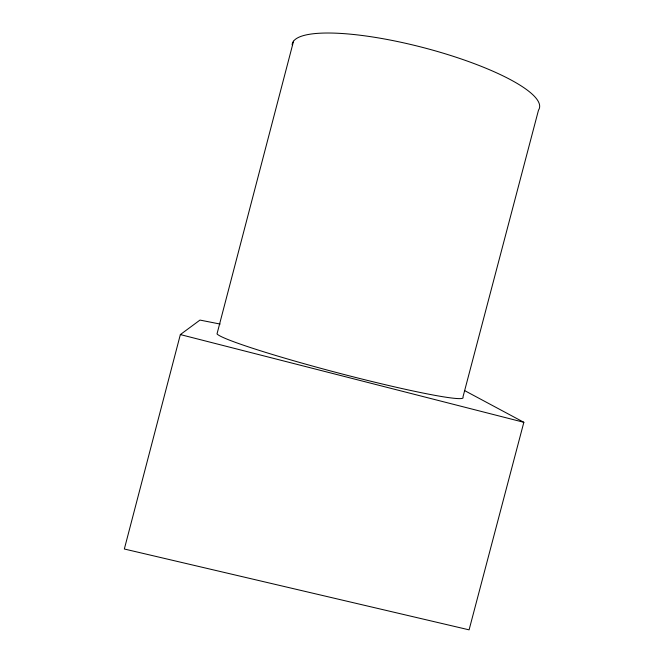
<?xml version="1.0" encoding="UTF-8"?>
<svg xmlns="http://www.w3.org/2000/svg" width="663" height="663" viewBox="0 0 663 663"><rect width="100%" height="100%" fill="white"/><g stroke="black" fill="none" stroke-linecap="round" stroke-linejoin="round"><path stroke-width="0.99" d="M220.149 324.066L199.977 320.08L180.353 334.575L124.337 549.005L469.089 629.85L523.845 422.298L464.871 390.731M293.552 41.172L217.008 333.903A127.429 7.691 14.7 0 0 348.506 375.639A127.429 7.691 14.7 0 0 462.915 397.178L538.497 110.149A127.686 29.222 14.6 0 0 425.729 48.233A127.686 29.222 14.6 0 0 292.126 44.794M180.353 334.575L523.845 422.298"/></g></svg>
